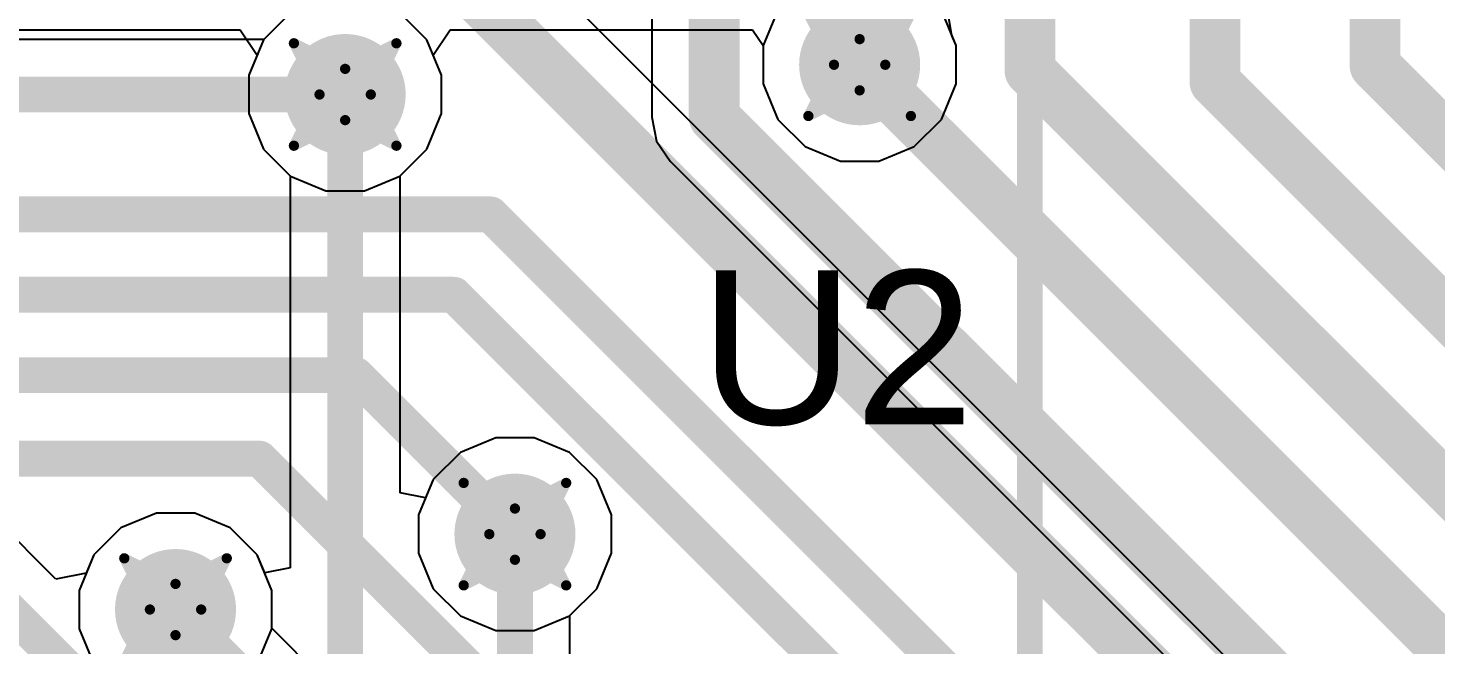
# Model space of a CAD drawing. Header units: inches. Extents: x -3 to 488, y -11 to 93.
# Drawn here: x 63.91 to 70.89, y 25.96 to 29.02 of the extents above; entities that cross this region are included whole.
import ezdxf

# ---------------------------------------------------------------- set-up
doc = ezdxf.new("R2010")
doc.units = ezdxf.units.IN
for name, color, linetype in [('Bottom Layer', 5, 'Continuous'), ('Drill Drawing', 1, 'Continuous'), ('Layer 1', 16, 'Continuous'), ('Layer 2', 76, 'Continuous'), ('Top Layer', 1, 'Continuous'), ('Top Overlay', 2, 'Continuous'), ('Via Holes', 16, 'Continuous')]:
    doc.layers.add(name, color=color, linetype=linetype)
doc.styles.add('Arial', font='', dxfattribs={"height": 0.2})
doc.styles.get('Arial').set_extended_font_data('Arial')

msp = doc.modelspace()

# ---------------------------------------------------------------- hatches: boundary and pattern name
at = {"layer": 'Bottom Layer'}
h = msp.add_hatch(color=5, dxfattribs=at)
edge = h.paths.add_edge_path()
edge.add_arc((68.0334, 28.8373), 0.3, 0, 360)
h = msp.add_hatch(color=5, dxfattribs=at)
edge = h.paths.add_edge_path()
edge.add_arc((65.4837, 28.6899), 0.3, 0, 360)
h = msp.add_hatch(color=5, dxfattribs=at)
edge = h.paths.add_edge_path()
edge.add_arc((66.3251, 26.5103), 0.3, 0, 360)
h = msp.add_hatch(color=5, dxfattribs=at)
edge = h.paths.add_edge_path()
edge.add_arc((64.643, 26.1366), 0.3, 0, 360)
at = {"layer": 'Layer 1'}
h = msp.add_hatch(color=16, dxfattribs=at)
edge = h.paths.add_edge_path()
edge.add_arc((68.0334, 28.8373), 0.3, 0, 360)
h = msp.add_hatch(color=16, dxfattribs=at)
edge = h.paths.add_edge_path()
edge.add_arc((65.4837, 28.6899), 0.3, 0, 360)
h = msp.add_hatch(color=16, dxfattribs=at)
edge = h.paths.add_edge_path()
edge.add_arc((66.3251, 26.5103), 0.3, 0, 360)
h = msp.add_hatch(color=16, dxfattribs=at)
edge = h.paths.add_edge_path()
edge.add_arc((64.643, 26.1366), 0.3, 0, 360)
at = {"layer": 'Layer 2'}
h = msp.add_hatch(color=76, dxfattribs=at)
edge = h.paths.add_edge_path()
edge.add_arc((68.0334, 28.8373), 0.3, 0, 360)
h = msp.add_hatch(color=76, dxfattribs=at)
edge = h.paths.add_edge_path()
edge.add_arc((65.4837, 28.6899), 0.3, 0, 360)
h = msp.add_hatch(color=76, dxfattribs=at)
edge = h.paths.add_edge_path()
edge.add_arc((66.3251, 26.5103), 0.3, 0, 360)
h = msp.add_hatch(color=76, dxfattribs=at)
edge = h.paths.add_edge_path()
edge.add_arc((64.643, 26.1366), 0.3, 0, 360)
at = {"layer": 'Top Layer'}
h = msp.add_hatch(color=1, dxfattribs=at)
edge = h.paths.add_edge_path()
edge.add_arc((68.0334, 28.8373), 0.3, 0, 360)
h = msp.add_hatch(color=1, dxfattribs=at)
edge = h.paths.add_edge_path()
edge.add_arc((65.4837, 28.6899), 0.3, 0, 360)
h = msp.add_hatch(color=1, dxfattribs=at)
edge = h.paths.add_edge_path()
edge.add_arc((66.3251, 26.5103), 0.3, 0, 360)
h = msp.add_hatch(color=1, dxfattribs=at)
edge = h.paths.add_edge_path()
edge.add_arc((64.643, 26.1366), 0.3, 0, 360)
at = {"layer": 'Via Holes'}
h = msp.add_hatch(color=7, dxfattribs=at)
edge = h.paths.add_edge_path()
edge.add_arc((68.0334, 28.8373), 0.15, 0, 360)
h = msp.add_hatch(color=7, dxfattribs=at)
edge = h.paths.add_edge_path()
edge.add_arc((65.4837, 28.6899), 0.15, 0, 360)
h = msp.add_hatch(color=7, dxfattribs=at)
edge = h.paths.add_edge_path()
edge.add_arc((66.3251, 26.5103), 0.15, 0, 360)
h = msp.add_hatch(color=7, dxfattribs=at)
edge = h.paths.add_edge_path()
edge.add_arc((64.643, 26.1366), 0.15, 0, 360)

# ---------------------------------------------------------------- linework, layer by layer
at = {"layer": 'Bottom Layer'}
for p, q in [((70.3317, 25.4183), (65.3765, 30.3735)), ((65.2131, 29.095), (65.0799, 28.9618)), ((67.6283, 29.1079), (67.5556, 28.9323)), ((68.5112, 28.9323), (68.4385, 29.1079)), ((65.0799, 28.9618), (60.5956, 28.9618)), ((67.5556, 28.9323), (67.5556, 28.7422)), ((68.5112, 28.7422), (68.5112, 28.9323)), ((67.5556, 28.7422), (67.6283, 28.5666)), ((68.4385, 28.5666), (68.5112, 28.7422)), ((67.6283, 28.5666), (67.7628, 28.4322)), ((68.3041, 28.4322), (68.4385, 28.5666)), ((67.7628, 28.4322), (67.9384, 28.3595)), ((68.1284, 28.3595), (68.3041, 28.4322)), ((67.9384, 28.3595), (68.1284, 28.3595))]:
    msp.add_line(p, q, dxfattribs=at)
for points, const_width in [([(65.0657, 30.2447), (70.112, 25.1985)], 0.254), ([(60.5956, 28.6899), (65.4837, 28.6899)], 0.1778), ([(60.5832, 28.0954), (66.2047, 28.0954)], 0.1778), ([(66.2047, 28.0954), (68.8775, 25.4225)], 0.1778), ([(60.7686, 27.6971), (66.0232, 27.6971)], 0.1778), ([(66.0232, 27.6971), (68.1461, 25.5741)], 0.1778), ([(60.9372, 27.2988), (65.5367, 27.2988)], 0.1778), ([(65.5367, 27.2988), (66.3251, 26.5103)], 0.1778), ([(61.1216, 26.8845), (65.0589, 26.8845)], 0.1778), ([(65.0589, 26.8845), (66.5208, 25.4225)], 0.1778)]:
    msp.add_lwpolyline(points, dxfattribs=dict(at, const_width=const_width))
at = {"layer": 'Bottom Layer', "const_width": 0.0889}
for points in [[(65.4393, 28.6899, 1), (65.5282, 28.6899, 1)], [(66.1602, 28.0954, 1), (66.2491, 28.0954, 1)], [(66.1602, 28.0954, 1), (66.2491, 28.0954, 1)], [(65.9787, 27.6971, 1), (66.0676, 27.6971, 1)], [(65.9787, 27.6971, 1), (66.0676, 27.6971, 1)], [(65.4923, 27.2988, 1), (65.5812, 27.2988, 1)], [(65.4923, 27.2988, 1), (65.5812, 27.2988, 1)], [(65.0144, 26.8845, 1), (65.1033, 26.8845, 1)], [(65.0144, 26.8845, 1), (65.1033, 26.8845, 1)], [(66.2807, 26.5103, 1), (66.3696, 26.5103, 1)]]:
    msp.add_lwpolyline(points, format="xyb", close=True, dxfattribs=at)
at = {"layer": 'Drill Drawing', "const_width": 0.0508}
for points in [[(67.7794, 29.0913), (68.0334, 28.9643)], [(67.7794, 29.0913), (67.9064, 28.8373)], [(68.0334, 28.9643), (68.2874, 29.0913)], [(68.1604, 28.8373), (68.2874, 29.0913)], [(65.2297, 28.9439), (65.4837, 28.8169)], [(65.2297, 28.9439), (65.3567, 28.6899)], [(65.4837, 28.8169), (65.7377, 28.9439)], [(65.6107, 28.6899), (65.7377, 28.9439)], [(67.7794, 28.5833), (67.9064, 28.8373)], [(68.1604, 28.8373), (68.2874, 28.5833)], [(65.2297, 28.4359), (65.3567, 28.6899)], [(65.6107, 28.6899), (65.7377, 28.4359)], [(67.7794, 28.5833), (68.0334, 28.7103)], [(68.0334, 28.7103), (68.2874, 28.5833)], [(65.2297, 28.4359), (65.4837, 28.5629)], [(65.4837, 28.5629), (65.7377, 28.4359)], [(66.0711, 26.7643), (66.3251, 26.6373)], [(66.0711, 26.7643), (66.1981, 26.5103)], [(66.3251, 26.6373), (66.5791, 26.7643)], [(66.4521, 26.5103), (66.5791, 26.7643)], [(66.0711, 26.2563), (66.1981, 26.5103)], [(66.4521, 26.5103), (66.5791, 26.2563)], [(64.389, 26.3906), (64.643, 26.2636)], [(64.389, 26.3906), (64.516, 26.1366)], [(64.643, 26.2636), (64.897, 26.3906)], [(64.77, 26.1366), (64.897, 26.3906)], [(66.0711, 26.2563), (66.3251, 26.3833)], [(66.3251, 26.3833), (66.5791, 26.2563)], [(64.389, 25.8826), (64.516, 26.1366)], [(64.77, 26.1366), (64.897, 25.8826)], [(64.389, 25.8826), (64.643, 26.0096)], [(64.643, 26.0096), (64.897, 25.8826)]]:
    msp.add_lwpolyline(points, dxfattribs=at)
at = {"layer": 'Drill Drawing', "const_width": 0.0254}
for points in [[(65.217, 28.9439, 1), (65.2424, 28.9439, 1)], [(65.217, 28.9439, 1), (65.2424, 28.9439, 1)], [(65.725, 28.9439, 1), (65.7504, 28.9439, 1)], [(65.725, 28.9439, 1), (65.7504, 28.9439, 1)], [(68.0207, 28.9643, 1), (68.0461, 28.9643, 1)], [(68.0207, 28.9643, 1), (68.0461, 28.9643, 1)], [(65.471, 28.8169, 1), (65.4964, 28.8169, 1)], [(65.471, 28.8169, 1), (65.4964, 28.8169, 1)], [(67.8937, 28.8373, 1), (67.9191, 28.8373, 1)], [(67.8937, 28.8373, 1), (67.9191, 28.8373, 1)], [(68.1477, 28.8373, 1), (68.1731, 28.8373, 1)], [(68.1477, 28.8373, 1), (68.1731, 28.8373, 1)], [(65.344, 28.6899, 1), (65.3694, 28.6899, 1)], [(65.344, 28.6899, 1), (65.3694, 28.6899, 1)], [(65.598, 28.6899, 1), (65.6234, 28.6899, 1)], [(65.598, 28.6899, 1), (65.6234, 28.6899, 1)], [(68.0207, 28.7103, 1), (68.0461, 28.7103, 1)], [(68.0207, 28.7103, 1), (68.0461, 28.7103, 1)], [(67.7667, 28.5833, 1), (67.7921, 28.5833, 1)], [(67.7667, 28.5833, 1), (67.7921, 28.5833, 1)], [(68.2747, 28.5833, 1), (68.3001, 28.5833, 1)], [(68.2747, 28.5833, 1), (68.3001, 28.5833, 1)], [(65.471, 28.5629, 1), (65.4964, 28.5629, 1)], [(65.471, 28.5629, 1), (65.4964, 28.5629, 1)], [(65.217, 28.4359, 1), (65.2424, 28.4359, 1)], [(65.217, 28.4359, 1), (65.2424, 28.4359, 1)], [(65.725, 28.4359, 1), (65.7504, 28.4359, 1)], [(65.725, 28.4359, 1), (65.7504, 28.4359, 1)], [(66.0584, 26.7643, 1), (66.0838, 26.7643, 1)], [(66.0584, 26.7643, 1), (66.0838, 26.7643, 1)], [(66.5664, 26.7643, 1), (66.5918, 26.7643, 1)], [(66.5664, 26.7643, 1), (66.5918, 26.7643, 1)], [(66.3124, 26.6373, 1), (66.3378, 26.6373, 1)], [(66.3124, 26.6373, 1), (66.3378, 26.6373, 1)], [(66.1854, 26.5103, 1), (66.2108, 26.5103, 1)], [(66.1854, 26.5103, 1), (66.2108, 26.5103, 1)], [(66.4394, 26.5103, 1), (66.4648, 26.5103, 1)], [(66.4394, 26.5103, 1), (66.4648, 26.5103, 1)], [(64.3763, 26.3906, 1), (64.4017, 26.3906, 1)], [(64.3763, 26.3906, 1), (64.4017, 26.3906, 1)], [(64.8843, 26.3906, 1), (64.9097, 26.3906, 1)], [(64.8843, 26.3906, 1), (64.9097, 26.3906, 1)], [(66.3124, 26.3833, 1), (66.3378, 26.3833, 1)], [(66.3124, 26.3833, 1), (66.3378, 26.3833, 1)], [(64.6303, 26.2636, 1), (64.6557, 26.2636, 1)], [(64.6303, 26.2636, 1), (64.6557, 26.2636, 1)], [(66.0584, 26.2563, 1), (66.0838, 26.2563, 1)], [(66.0584, 26.2563, 1), (66.0838, 26.2563, 1)], [(66.5664, 26.2563, 1), (66.5918, 26.2563, 1)], [(66.5664, 26.2563, 1), (66.5918, 26.2563, 1)], [(64.5033, 26.1366, 1), (64.5287, 26.1366, 1)], [(64.5033, 26.1366, 1), (64.5287, 26.1366, 1)], [(64.7573, 26.1366, 1), (64.7827, 26.1366, 1)], [(64.7573, 26.1366, 1), (64.7827, 26.1366, 1)], [(64.6303, 26.0096, 1), (64.6557, 26.0096, 1)], [(64.6303, 26.0096, 1), (64.6557, 26.0096, 1)]]:
    msp.add_lwpolyline(points, format="xyb", close=True, dxfattribs=at)
at = {"layer": 'Layer 1'}
for p, q in [((67.0031, 29.6187), (67.0031, 28.5776)), ((65.2131, 29.095), (65.0786, 28.9606)), ((65.8888, 28.9606), (65.7544, 29.095)), ((65.0786, 28.9606), (65.0059, 28.785)), ((65.9615, 28.785), (65.8888, 28.9606)), ((65.0059, 28.785), (65.0059, 28.5949)), ((65.9615, 28.5949), (65.9615, 28.785)), ((65.0059, 28.5949), (65.0786, 28.4193)), ((65.8888, 28.4193), (65.9615, 28.5949)), ((67.0031, 28.5776), (67.0031, 28.5776)), ((67.0031, 28.5776), (67.0267, 28.4591)), ((65.0786, 28.4193), (65.2131, 28.2849)), ((65.7544, 28.2849), (65.8888, 28.4193)), ((67.0267, 28.4591), (67.0937, 28.3587)), ((67.0937, 28.3587), (76.3001, 19.1524)), ((65.2131, 28.2849), (65.3887, 28.2121)), ((65.5787, 28.2121), (65.7544, 28.2849)), ((65.3887, 28.2121), (65.5787, 28.2121)), ((66.2301, 26.9881), (66.0545, 26.9154)), ((66.4202, 26.9881), (66.2301, 26.9881)), ((66.5958, 26.9154), (66.4202, 26.9881)), ((66.0545, 26.9154), (65.9201, 26.781)), ((66.7302, 26.781), (66.5958, 26.9154)), ((65.9201, 26.781), (65.8473, 26.6054)), ((66.8029, 26.6054), (66.7302, 26.781)), ((64.548, 26.6144), (64.3723, 26.5417)), ((64.738, 26.6144), (64.548, 26.6144)), ((64.9137, 26.5417), (64.738, 26.6144)), ((65.8473, 26.6054), (65.8473, 26.4153)), ((66.8029, 26.4153), (66.8029, 26.6054)), ((64.3723, 26.5417), (64.2379, 26.4073)), ((65.0481, 26.4073), (64.9137, 26.5417)), ((64.2379, 26.4073), (64.1652, 26.2316)), ((65.1208, 26.2316), (65.0481, 26.4073)), ((65.8473, 26.4153), (65.9201, 26.2397)), ((66.7302, 26.2397), (66.8029, 26.4153)), ((64.1652, 26.2316), (64.1652, 26.0416)), ((65.1208, 26.0416), (65.1208, 26.2316)), ((65.9201, 26.2397), (66.0545, 26.1053)), ((66.5958, 26.1053), (66.7302, 26.2397)), ((66.0545, 26.1053), (66.2301, 26.0325)), ((66.4202, 26.0325), (66.5958, 26.1053)), ((64.1652, 26.0416), (64.2379, 25.8659)), ((65.0481, 25.8659), (65.1208, 26.0416)), ((66.2301, 26.0325), (66.4202, 26.0325))]:
    msp.add_line(p, q, dxfattribs=at)
at = {"layer": 'Layer 1', "const_width": 0.2515}
for points in [[(67.3126, 28.5776), (67.3126, 29.985)], [(68.8775, 28.8084), (68.8775, 29.5912)], [(69.7942, 28.7517), (69.7942, 29.4991)], [(70.5875, 28.8332), (70.5875, 29.5045)], [(68.0334, 28.8373), (76.4415, 20.4292)], [(70.5875, 28.8332), (75.9289, 23.4918)], [(68.8775, 28.8084), (76.4849, 21.201)], [(69.7942, 28.7517), (76.567, 21.9788)], [(67.3126, 28.5776), (76.519, 19.3712)]]:
    msp.add_lwpolyline(points, dxfattribs=at)
at = {"layer": 'Layer 1', "const_width": 0.1257}
for points in [[(67.9705, 28.8373, 1), (68.0963, 28.8373, 1)], [(70.5247, 28.8332, 1), (70.6504, 28.8332, 1)], [(70.5247, 28.8332, 1), (70.6504, 28.8332, 1)], [(68.8146, 28.8084, 1), (68.9403, 28.8084, 1)], [(68.8146, 28.8084, 1), (68.9403, 28.8084, 1)], [(69.7314, 28.7517, 1), (69.8571, 28.7517, 1)], [(69.7314, 28.7517, 1), (69.8571, 28.7517, 1)], [(67.2497, 28.5776, 1), (67.3754, 28.5776, 1)], [(67.2497, 28.5776, 1), (67.3754, 28.5776, 1)]]:
    msp.add_lwpolyline(points, format="xyb", close=True, dxfattribs=at)
at = {"layer": 'Layer 2'}
for p, q in [((68.4905, 28.9822), (68.4706, 29.1005)), ((59.9974, 29.0111), (64.9632, 29.0111)), ((64.9632, 29.0111), (65.047, 28.8841)), ((65.9204, 28.8841), (66.0042, 29.0111)), ((66.0042, 29.0111), (67.503, 29.0111)), ((67.503, 29.0111), (67.5556, 28.9323)), ((68.5112, 28.9323), (68.4905, 28.9822)), ((65.047, 28.8841), (65.0059, 28.785)), ((65.9615, 28.785), (65.9204, 28.8841)), ((67.5556, 28.9323), (67.5556, 28.7422)), ((68.5112, 28.7422), (68.5112, 28.9323)), ((65.0059, 28.785), (65.0059, 28.5949)), ((65.9615, 28.5949), (65.9615, 28.785)), ((67.5556, 28.7422), (67.6283, 28.5666)), ((68.4385, 28.5666), (68.5112, 28.7422)), ((65.0059, 28.5949), (65.0786, 28.4193)), ((65.8888, 28.4193), (65.9615, 28.5949)), ((67.6283, 28.5666), (67.7628, 28.4322)), ((68.3041, 28.4322), (68.4385, 28.5666)), ((65.0786, 28.4193), (65.2131, 28.2849)), ((65.7544, 28.2849), (65.8888, 28.4193)), ((67.7628, 28.4322), (67.9384, 28.3595)), ((68.1284, 28.3595), (68.3041, 28.4322)), ((67.9384, 28.3595), (68.1284, 28.3595)), ((65.2131, 28.2849), (65.3887, 28.2121)), ((65.5787, 28.2121), (65.7544, 28.2849)), ((65.3887, 28.2121), (65.5787, 28.2121)), ((66.2301, 26.9881), (66.0545, 26.9154)), ((66.4202, 26.9881), (66.2301, 26.9881)), ((66.5958, 26.9154), (66.4202, 26.9881)), ((66.0545, 26.9154), (65.9201, 26.781)), ((66.7302, 26.781), (66.5958, 26.9154)), ((65.9201, 26.781), (65.8473, 26.6054)), ((66.8029, 26.6054), (66.7302, 26.781)), ((64.548, 26.6144), (64.3723, 26.5417)), ((64.738, 26.6144), (64.548, 26.6144)), ((64.9137, 26.5417), (64.738, 26.6144)), ((65.8473, 26.6054), (65.8473, 26.4153)), ((66.8029, 26.4153), (66.8029, 26.6054)), ((64.3723, 26.5417), (64.2379, 26.4073)), ((65.0481, 26.4073), (64.9137, 26.5417)), ((64.2379, 26.4073), (64.1652, 26.2316)), ((65.1208, 26.2316), (65.0481, 26.4073)), ((65.8473, 26.4153), (65.9201, 26.2397)), ((66.7302, 26.2397), (66.8029, 26.4153)), ((64.1652, 26.2316), (64.1652, 26.0416)), ((65.1208, 26.0434), (65.1208, 26.2316)), ((65.9201, 26.2397), (66.0545, 26.1053)), ((66.5958, 26.1053), (66.7302, 26.2397)), ((66.0545, 26.1053), (66.2301, 26.0325)), ((66.4202, 26.0325), (66.5958, 26.1053)), ((64.1652, 26.0416), (64.2379, 25.8659)), ((65.5518, 25.6124), (65.1208, 26.0434)), ((66.2301, 26.0325), (66.4202, 26.0325))]:
    msp.add_line(p, q, dxfattribs=at)
at = {"layer": 'Layer 2', "const_width": 0.1778}
msp.add_lwpolyline([(64.643, 26.1366), (65.3595, 25.4201)], dxfattribs=at)
at = {"layer": 'Layer 2', "const_width": 0.0889}
msp.add_lwpolyline([(64.5986, 26.1366, 1), (64.6874, 26.1366, 1)], format="xyb", close=True, dxfattribs=at)
at = {"layer": 'Top Layer'}
for p, q in [((65.2131, 29.095), (65.0786, 28.9606)), ((65.8888, 28.9606), (65.7544, 29.095)), ((67.6283, 29.1079), (67.5556, 28.9323)), ((68.5112, 28.9323), (68.4385, 29.1079)), ((65.0786, 28.9606), (65.0059, 28.785)), ((65.9615, 28.785), (65.8888, 28.9606)), ((67.5556, 28.9323), (67.5556, 28.7422)), ((68.5112, 28.7422), (68.5112, 28.9323)), ((65.0059, 28.785), (65.0059, 28.5949)), ((65.9615, 28.5949), (65.9615, 28.785)), ((67.5556, 28.7422), (67.6283, 28.5666)), ((68.4385, 28.5666), (68.5112, 28.7422)), ((65.0059, 28.5949), (65.0786, 28.4193)), ((65.8888, 28.4193), (65.9615, 28.5949)), ((67.6283, 28.5666), (67.7628, 28.4322)), ((68.3041, 28.4322), (68.4385, 28.5666)), ((65.0786, 28.4193), (65.2118, 28.2861)), ((65.7556, 28.2861), (65.8888, 28.4193)), ((67.7628, 28.4322), (67.9384, 28.3595)), ((68.1284, 28.3595), (68.3041, 28.4322)), ((67.9384, 28.3595), (68.1284, 28.3595)), ((65.2118, 28.2861), (65.2118, 26.3439)), ((65.7556, 26.7158), (65.7556, 28.2861)), ((66.2301, 26.9881), (66.0545, 26.9154)), ((66.4202, 26.9881), (66.2301, 26.9881)), ((66.5958, 26.9154), (66.4202, 26.9881)), ((66.0545, 26.9154), (65.9201, 26.781)), ((66.7302, 26.781), (66.5958, 26.9154)), ((64.0506, 26.2868), (63.5318, 26.8056)), ((65.9201, 26.781), (65.8826, 26.6906)), ((66.8029, 26.6054), (66.7302, 26.781)), ((65.8826, 26.6906), (65.7556, 26.7158)), ((64.548, 26.6144), (64.3723, 26.5417)), ((64.738, 26.6144), (64.548, 26.6144)), ((64.9137, 26.5417), (64.738, 26.6144)), ((66.8029, 26.4153), (66.8029, 26.6054)), ((64.3723, 26.5417), (64.2379, 26.4073)), ((65.0481, 26.4073), (64.9137, 26.5417)), ((64.2379, 26.4073), (64.2004, 26.3166)), ((65.0848, 26.3186), (65.0481, 26.4073)), ((66.7302, 26.2397), (66.8029, 26.4153)), ((64.2004, 26.3166), (64.0506, 26.2868)), ((65.2118, 26.3439), (65.0848, 26.3186)), ((66.5971, 26.1065), (66.7302, 26.2397)), ((66.5971, 25.8498), (66.5971, 26.1065))]:
    msp.add_line(p, q, dxfattribs=at)
for points, const_width in [([(68.0294, 28.8413), (68.0294, 29.889)], 0.2794), ([(68.0294, 28.8413), (68.0334, 28.8373)], 0.2794), ([(65.4837, 25.6452), (65.4837, 28.6899)], 0.1778), ([(63.3396, 26.6133), (64.1626, 25.7902)], 0.1778), ([(66.3251, 25.8498), (66.3251, 26.5103)], 0.1778), ([(64.643, 26.1366), (64.6626, 26.117)], 0.1778), ([(64.6626, 24.4005), (64.6626, 26.117)], 0.1778)]:
    msp.add_lwpolyline(points, dxfattribs=dict(at, const_width=const_width))
for points, const_width in [([(67.9595, 28.8413, 1), (68.0992, 28.8413, 1)], 0.1397), ([(67.9595, 28.8413, 1), (68.0992, 28.8413, 1)], 0.1397), ([(67.9636, 28.8373, 1), (68.1033, 28.8373, 1)], 0.1397), ([(65.4393, 28.6899, 1), (65.5282, 28.6899, 1)], 0.0889), ([(66.2807, 26.5103, 1), (66.3696, 26.5103, 1)], 0.0889), ([(64.5986, 26.1366, 1), (64.6874, 26.1366, 1)], 0.0889), ([(64.6182, 26.117, 1), (64.7071, 26.117, 1)], 0.0889), ([(64.6182, 26.117, 1), (64.7071, 26.117, 1)], 0.0889)]:
    msp.add_lwpolyline(points, format="xyb", close=True, dxfattribs=dict(at, const_width=const_width))
at = {"layer": 'Top Overlay', "const_width": 0.127}
msp.add_lwpolyline([(68.8775, 15.0377), (68.8775, 31.7377)], dxfattribs=at)

# ---------------------------------------------------------------- texts
at = {"layer": 'Top Overlay', "style": 'Arial'}
msp.add_text('U2', height=0.762, dxfattribs=at).set_placement((67.2394, 27.0554))

doc.saveas('drawing.dxf')
